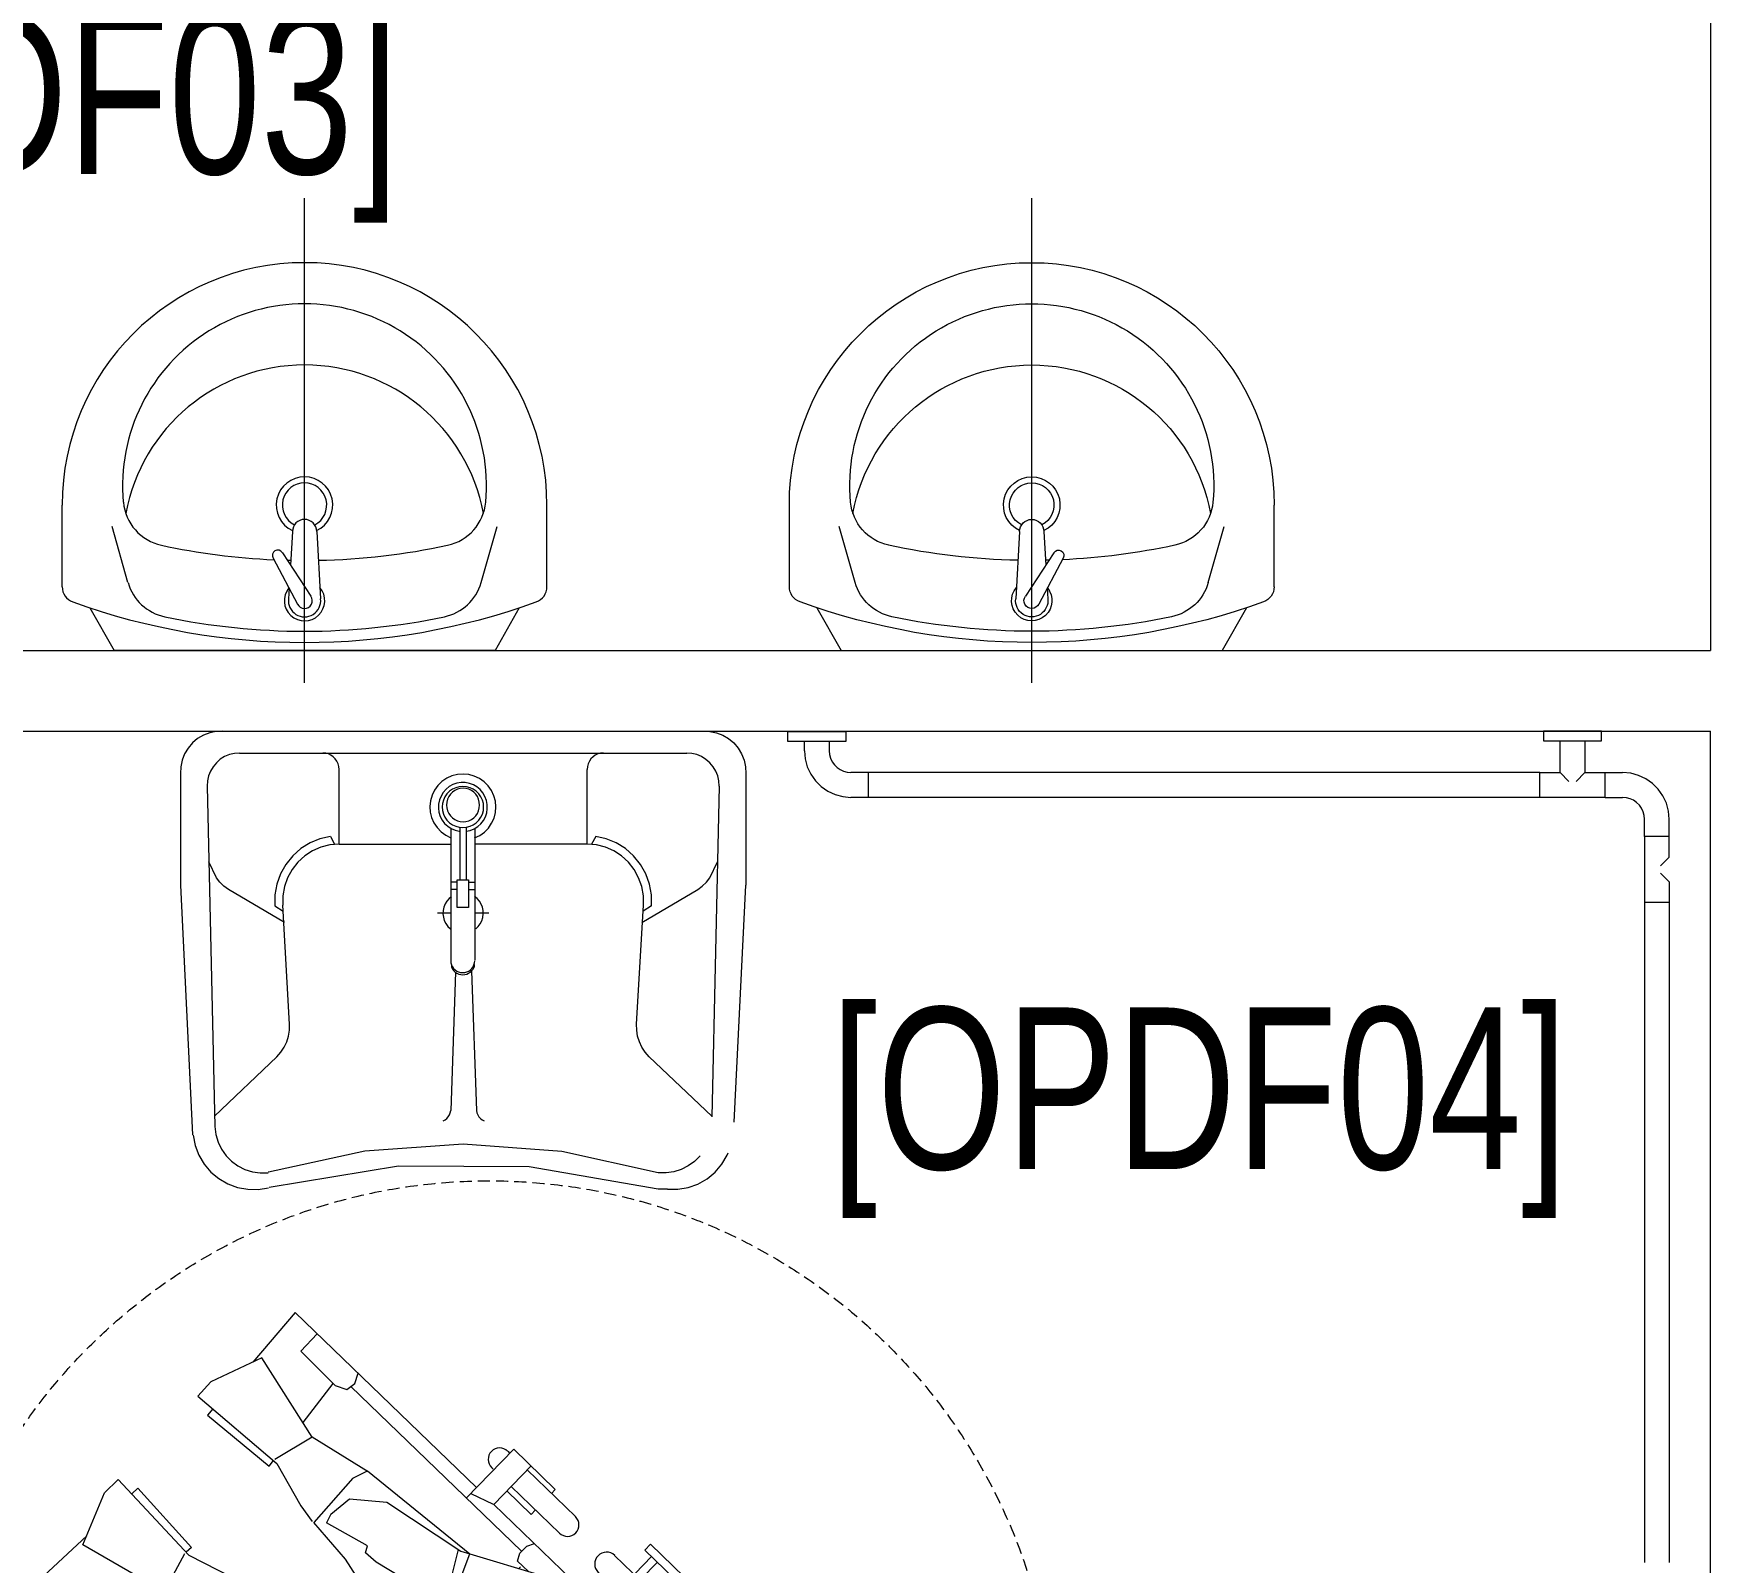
# Model space of a CAD drawing. Header units: millimetres. Extents: x -2143172 to 5255, y -610845 to 279739.
# Drawn here: x -1099232 to -1097157, y -588247 to -586355 of the extents above; entities that cross this region are included whole.
import ezdxf

# ---------------------------------------------------------------- set-up
doc = ezdxf.new("R2010")
doc.units = ezdxf.units.MM
doc.header["$LTSCALE"] = 30
doc.linetypes.add('TRATTEGGIATA', pattern=[0.75, 0.5, -0.25])
doc.layers.get('0').update_dxf_attribs({"lineweight": 5})
for name, color, linetype, lineweight in [('72_EGR_BASE_TEXT', 7, 'Continuous', 5), ('LOADING', 163, 'Continuous', 5), ('SANIT', 250, 'Continuous', 5), ('Walls', 32, 'Continuous', 5)]:
    doc.layers.add(name, color=color, linetype=linetype, lineweight=lineweight)
doc.styles.add('X3G_ENTITY_9F38', font='swisscl.ttf', dxfattribs={"height": 0.2})

# ---------------------------------------------------------------- blocks, each defined once
blk = doc.blocks.new('lav-manta 60')
at = {"layer": 'SANIT'}
for p, q in [((0, 0.04), (0, -0.56)), ((-0.2658, -0.0529), (-0.2358, 0)), ((-0.2358, 0), (0.2358, 0)), ((0.2658, -0.0529), (0.2358, 0)), ((0.0389, -0.1142), (0.0087, -0.0575)), ((-0.3, -0.0789), (-0.3, -0.18)), ((-0.015, -0.1473), (-0.0199, -0.064)), ((0.0274, -0.121), (-0.0078, -0.0673)), ((0.0191, -0.077), (0.0199, -0.064)), ((0.3, -0.0789), (0.3, -0.18)), ((-0.2185, -0.0841), (-0.2383, -0.1537)), ((0.2185, -0.0841), (0.2383, -0.1537)), ((0.015, -0.1473), (0.0174, -0.1057))]:
    blk.add_line(p, q, dxfattribs=at)
for centre, radius, start, end in [((0, -0.8557), 0.8457, 70.1771, 109.8229), ((0, -0.8696), 0.8457, 78.1914, 101.8086), ((0, -0.0617), 0.025, 320.7474, 220.368), ((-0.28, -0.0789), 0.02, 109.8229, 180), ((-0.1608, -0.1006), 0.06, 101.8086, 164.0794), ((0, -0.0617), 0.02, 353.2671, 186.682), ((0, -0.0617), 0.00966, 25.4127, 215.9577), ((0.1608, -0.1006), 0.06, 15.9206, 78.1914), ((0.28, -0.0789), 0.02, 0, 70.1771), ((0, -0.9572), 0.8457, 91.1572, 102.0883), ((0, -0.9572), 0.8457, 88.5486, 88.844), ((0.0332, -0.1176), 0.00666, 210.6852, 30.6852), ((0, -0.9572), 0.8457, 77.9117, 87.4274), ((-0.1645, -0.189), 0.06, 102.0883, 174.8142), ((0.1645, -0.189), 0.06, 5.1858, 77.9117), ((0, -0.18), 0.035, 115.3106, 64.6894), ((0, -0.18), 0.0275, 117.1496, 62.8504), ((0, -0.1473), 0.015, 180, 0), ((0, -0.18), 0.3, 180, 0), ((0, -0.2039), 0.2252, 174.8142, 5.1858), ((0, -0.1282), 0.2252, 190.6097, 349.3903)]:
    blk.add_arc(centre, radius, start, end, dxfattribs=at)
blk = doc.blocks.new('Wheelchair')
for p, q in [((9688.8, 4580.4), (9636.3, 4519)), ((9688.8, 4580.4), (9913.2, 4363.8)), ((9695.9, 4532.4), (9716, 4554.1)), ((9695.9, 4532.4), (9738.4, 4489.9)), ((9647.3, 4524.1), (9584.2, 4494.7)), ((9709.9, 4426.2), (9647.3, 4524.1)), ((9762.6, 4492.4), (9766.7, 4505.2)), ((9584.2, 4494.7), (9568.2, 4476.7)), ((9698.4, 4444.2), (9735.9, 4492.5)), ((9738.4, 4489.9), (9752.5, 4485)), ((9752.5, 4485), (9762.6, 4492.4)), ((9968.8, 4285), (9757.7, 4488.8)), ((9568.2, 4476.7), (9665.9, 4393.6)), ((9586.8, 4461), (9580.1, 4453.2)), ((9580.1, 4453.2), (9656.4, 4390)), ((9709.9, 4426.2), (9663.7, 4398.5)), ((9779.1, 4383.2), (9709.9, 4426.2)), ((9900.5, 4350.6), (9959.2, 4411.4)), ((9951.7, 4408.7), (9954.5, 4406)), ((9959.2, 4411.4), (10010.4, 4361.2)), ((9656.4, 4390), (9661.8, 4397.1)), ((9665.9, 4393.6), (9695.8, 4341.1)), ((9759.9, 4375.2), (9778.4, 4384.2)), ((9778.4, 4384.2), (9904.8, 4281.6)), ((9933.8, 4386.5), (9932, 4388.3)), ((9934.6, 4342.8), (9980.6, 4390.4)), ((9975.8, 4385.5), (10035.6, 4327.8)), ((9452.6, 4357.1), (9469.8, 4373.8)), ((9469.8, 4373.8), (9557.2, 4280)), ((9486.4, 4356), (9493.9, 4363)), ((9493.9, 4363), (9560.4, 4289.7)), ((9759.9, 4375.2), (9711.9, 4320.3)), ((9950.7, 4359.5), (9980.6, 4330.3)), ((10015.9, 4307.3), (9956.1, 4365)), ((10010.4, 4361.2), (10005.8, 4356.5)), ((9426, 4292.7), (9452.6, 4357.1)), ((9695.8, 4341.1), (9709.9, 4321.7)), ((9732.8, 4330.6), (9756, 4349.7)), ((9756, 4349.7), (9802, 4345.5)), ((9802, 4345.5), (9893.6, 4285.1)), ((9934.3, 4342.8), (9906.5, 4356.1)), ((9934.7, 4342.9), (10054.3, 4227.4)), ((9751.1, 4275.1), (9711.9, 4320.3)), ((9732.8, 4330.6), (9727.3, 4319.9)), ((9778.1, 4291.7), (9727.3, 4319.9)), ((9980.6, 4330.3), (9986.1, 4336)), ((9371.6, 4248.8), (9430.7, 4303.9)), ((9526.6, 4234.6), (9426, 4292.7)), ((9526.6, 4234.6), (9552.2, 4282)), ((9560.4, 4289.7), (9553.6, 4283.9)), ((9557.2, 4280), (9611, 4252.4)), ((9775.8, 4283), (9778.1, 4291.7)), ((9789, 4271.5), (9775.8, 4283)), ((9890.5, 4287.2), (9880.7, 4247.5)), ((9891.8, 4246.6), (9904.8, 4281.6)), ((9893.6, 4285.1), (9904.8, 4281.6)), ((9904.8, 4281.6), (9992.8, 4255.2)), ((9964, 4272.7), (9966.8, 4282.3)), ((9966.8, 4282.3), (9975.4, 4291.3)), ((9975.4, 4291.3), (9984.9, 4294.4)), ((10489.5, 3888.5), (10084.1, 4279.7)), ((10129.9, 4278.3), (10109.5, 4257.2)), ((10121.6, 4286.3), (10128.5, 4293.5)), ((10121.6, 4286.3), (10499.3, 3921.8)), ((10128.5, 4293.5), (10506.2, 3929)), ((9770.8, 4244.3), (9751.1, 4275.1)), ((9836.1, 4243.1), (9789, 4271.5)), ((9977.3, 4259.9), (9964, 4272.7)), ((9967.7, 4265.7), (9965.5, 4263.4)), ((9992.8, 4255.2), (10043.4, 4233.2)), ((10183.1, 4143.7), (10063.9, 4258.7)), ((10137.1, 4271.4), (10116.7, 4250.3)), ((9371.6, 4248.8), (9598.1, 4034.2)), ((9419.9, 4243.9), (9399.1, 4222.7)), ((9419.9, 4243.9), (9464.3, 4203.2)), ((9508.1, 4245.3), (9461.6, 4205.7)), ((9572.7, 4167.4), (9526.6, 4234.6)), ((9579.9, 4186.9), (9632.5, 4237.3)), ((9611, 4252.4), (9631.1, 4239.2)), ((9679.4, 4200.1), (9632.5, 4237.3)), ((9989.6, 3975.8), (9770.8, 4244.3)), ((9879.4, 4247.6), (9836.1, 4243.1)), ((9891.8, 4246.6), (9879.4, 4247.6)), ((9966.5, 4198.9), (9891.8, 4246.6)), ((9623.1, 4216), (9605.2, 4191.9)), ((9623.1, 4216), (9633.6, 4221.9)), ((9664, 4172.4), (9633.6, 4221.9)), ((10043.4, 4233.2), (10099.8, 4203.2)), ((9464.3, 4203.2), (9469.8, 4189.4)), ((9711.1, 4181.9), (9679.4, 4200.1)), ((10005.5, 4168.6), (9966.5, 4198.9)), ((10099.8, 4203.2), (10116.9, 4183)), ((9462.9, 4179), (9450.3, 4174.3)), ((9469.8, 4189.4), (9462.9, 4179)), ((9679.2, 3982.3), (9466.2, 4184.1)), ((9579.9, 4186.9), (9571.7, 4168)), ((9605.2, 4191.9), (9611.4, 4146.2)), ((9672.6, 4175.1), (9664, 4172.4)), ((9684.7, 4162.4), (9672.6, 4175.1)), ((9989.1, 3975.3), (9711.1, 4181.9)), ((10116.9, 4183), (10155.6, 4163.8)), ((10130.2, 4164), (10120, 4181.2)), ((9571.7, 4168), (9679.8, 4046.3)), ((9715.1, 4116.7), (9684.7, 4162.4)), ((10047.5, 4143.9), (10005.5, 4168.6)), ((10087.4, 4131), (10130.2, 4164)), ((10155.6, 4163.8), (10251.2, 4093.6)), ((9611.4, 4146.2), (9675.8, 4057.3)), ((9851.9, 4142.1), (9833.2, 4122.2)), ((9849, 4139.2), (9835.9, 4124.9)), ((10087.4, 4131), (10047.5, 4143.9)), ((10135, 4071.7), (10087.4, 4131)), ((9712.6, 4073.2), (9715.1, 4116.7)), ((9816.8, 4105.4), (9835.9, 4124.9)), ((10251.2, 4093.6), (10204.7, 4088.4)), ((10251.2, 4093.6), (10275.8, 4069.8)), ((9673.6, 4060.4), (9712.8, 4071.9)), ((9714.2, 4060.8), (9712.6, 4073.2)), ((10097.7, 4073.5), (9997.2, 3968.1)), ((10187.6, 4070.2), (10097.7, 4073.5)), ((10204.7, 4088.4), (10101.2, 3978.7)), ((10275.8, 4069.8), (10283, 4047)), ((9610.7, 4047.5), (9552.6, 3986.2)), ((9675.8, 4057.3), (9679.8, 4046.3)), ((9714.2, 4060.8), (9679.8, 4046.3)), ((9765.1, 3988.4), (9714.2, 4060.8)), ((10469.2, 3867.5), (10283.1, 4047.1)), ((9619.9, 4014.1), (9605.4, 4041.3)), ((9679.8, 4046.3), (9710.1, 3959.6)), ((10281.4, 4032.7), (10176, 3886.7)), ((10283, 4047), (10281.4, 4032.7)), ((9576.3, 4012.7), (9574.4, 4014.4)), ((9619.9, 4013.8), (9574.4, 3965.8)), ((9619.9, 4013.8), (9740.6, 3899.4)), ((10271, 4018.3), (10309.2, 3981.4)), ((9552.6, 3986.2), (9605, 3937.3)), ((9554.9, 3993.8), (9557.7, 3991.1)), ((9659, 3934.2), (9598.7, 3991.4)), ((9604, 3997), (9634.5, 3968.4)), ((9691.3, 3987.6), (9681.9, 3984.4)), ((9704.7, 3974.8), (9691.3, 3987.6)), ((9698.5, 3984.2), (9700.7, 3986.4)), ((9797.1, 3950.8), (9765.1, 3988.4)), ((10294.8, 3967.5), (10259.1, 4001.9)), ((9579.2, 3970.8), (9639.5, 3913.6)), ((9634.5, 3968.4), (9629, 3962.7)), ((9673.3, 3975.3), (9670.6, 3965.7)), ((9681.9, 3984.4), (9673.3, 3975.3)), ((9896.3, 3862.9), (9997.1, 3968)), ((9989.1, 3975.3), (9986.9, 3977.9)), ((10002.4, 3961.7), (9989.1, 3975.3)), ((9997.1, 3968.1), (9995.9, 3966.7)), ((10003.8, 3963), (10017, 3972.2)), ((10017, 3972.2), (10055.4, 3976.6)), ((10055.4, 3976.6), (10092.1, 3970.4)), ((10101.2, 3978.7), (10059.8, 3939.5)), ((10101.2, 3978.7), (10167.6, 3911)), ((10310.6, 3982.9), (10291.2, 3962.7)), ((10389.2, 3907.1), (10310.6, 3982.9)), ((9710.1, 3959.6), (9734.3, 3910)), ((9823.7, 3909.9), (9797.1, 3950.8)), ((9993.9, 3948), (9991.2, 3909.5)), ((10002.4, 3961.7), (9993.9, 3948)), ((10002.4, 3961.7), (10003.2, 3962.2)), ((10291.2, 3962.7), (10369.7, 3886.9)), ((9605, 3937.3), (9609.5, 3942)), ((10491.3, 3929.5), (10470.9, 3908.4)), ((10499.3, 3921.8), (10506.2, 3929)), ((9734.3, 3910), (9766.8, 3855.1)), ((9838.4, 3870.6), (9823.7, 3909.9)), ((9991.2, 3909.5), (9999, 3873.1)), ((9991.2, 3863.6), (10028.5, 3906.8)), ((10369.7, 3886.9), (10389.2, 3907.1)), ((9830, 3774.5), (9709.7, 3888.4)), ((9689.7, 3867.2), (10098.6, 3479.7)), ((9838.4, 3870.6), (9807.3, 3826.4)), ((9899.8, 3825.8), (9838.4, 3870.6)), ((9886.2, 3755.3), (9991.2, 3863.6)), ((9903.6, 3773.2), (9896.3, 3862.9)), ((9991.2, 3863.6), (10061.7, 3800.3)), ((9693.1, 3821.6), (9713.3, 3842.9)), ((9766.8, 3855.1), (9787.8, 3838.9)), ((9684.7, 3829.6), (9677.9, 3822.3)), ((9677.9, 3822.3), (10058.9, 3461.2)), ((9684.7, 3829.6), (10065.8, 3468.5)), ((9700.4, 3814.7), (9720.5, 3836)), ((9787.8, 3838.9), (9808.6, 3801)), ((9807.3, 3826.4), (9789.7, 3835.8)), ((9808.6, 3801), (9883.1, 3708.7)), ((9945.2, 3681.2), (10086.4, 3793)), ((9883.1, 3708.7), (9886.2, 3755.3)), ((9883.1, 3708.7), (9907.9, 3685.2)), ((10011, 3670.7), (9975, 3704.8)), ((9907.9, 3685.2), (9931, 3679)), ((10118.7, 3500.9), (9930.9, 3678.8)), ((9931, 3679), (9945.2, 3681.2)), ((9959.2, 3692.3), (9997.7, 3655.7)), ((9996.3, 3654.2), (10015.6, 3674.6)), ((10015.6, 3674.6), (10094.8, 3599.5)), ((10075.5, 3579.1), (9996.3, 3654.2)), ((10094.8, 3599.5), (10075.5, 3579.1)), ((10057.7, 3476.1), (10077.9, 3497.4)), ((10065.8, 3468.5), (10058.9, 3461.2))]:
    blk.add_line(p, q)
at = {"color": 30, "linetype": 'TRATTEGGIATA'}
blk.add_circle((9928.9, 4043.3), 700, dxfattribs=at)
for centre, radius, start, end in [((9941.8, 4398.5), 14.2, 46.0147, 226.0147), ((10025.7, 4317.5), 14.2, 226.0147, 46.0147), ((10074, 4269.2), 14.6, 46.0147, 226.0147), ((9564.6, 4004.1), 14.2, 46.5424, 226.5424), ((9694.4, 4260), 626.4, 320.2511, 335.2615), ((9694.4, 4260), 616.4, 321.5411, 333.0972), ((9649.3, 3923.9), 14.2, 226.5424, 46.5424), ((10097.1, 3872.9), 80.1, 316.0147, 28.3763), ((9699.7, 3877.8), 14.6, 46.5424, 226.5424), ((10479.4, 3878), 14.6, 226.0147, 46.0147), ((10096.6, 3872.4), 80.1, 244.1807, 316.5424), ((9692, 4257.4), 626.4, 297.2956, 312.306), ((9692, 4257.4), 616.4, 299.4599, 311.0159), ((10108.7, 3490.3), 14.6, 226.5424, 46.5424)]:
    blk.add_arc(centre, radius, start, end)

msp = doc.modelspace()

# ---------------------------------------------------------------- linework, layer by layer
at = {"layer": 'SANIT'}
for p, q in [((-1099035.7, -587232.4, 0.2), (-1099041.1, -587238.8, 0.2)), ((-1099029.3, -587227.1, 0.2), (-1099035.7, -587232.4, 0.2)), ((-1099022.1, -587222.9, 0.2), (-1099029.3, -587227.1, 0.2)), ((-1099014.4, -587219.9, 0.2), (-1099022.1, -587222.9, 0.2)), ((-1099006.2, -587218.3, 0.2), (-1099014.4, -587219.9, 0.2)), ((-1098998, -587218.1, 0.2), (-1099006.2, -587218.3, 0.2)), ((-1098403.5, -587218.1, 0.2), (-1098395.3, -587218.3, 0.2)), ((-1098395.3, -587218.3, 0.2), (-1098387.1, -587219.9, 0.2)), ((-1098387.1, -587219.9, 0.2), (-1098379.4, -587222.9, 0.2)), ((-1098379.4, -587222.9, 0.2), (-1098372.2, -587227.1, 0.2)), ((-1098372.2, -587227.1, 0.2), (-1098365.8, -587232.5, 0.2)), ((-1098365.8, -587232.5, 0.2), (-1098360.4, -587238.8, 0.2)), ((-1098227, -587218.9, 0.2), (-1098299, -587218.9, 0.2)), ((-1098299, -587230.6, 0.2), (-1098299, -587218.9, 0.2)), ((-1098227, -587230.6, 0.2), (-1098299, -587230.6, 0.2)), ((-1098278.3, -587242.3, 0.2), (-1098278.3, -587230.6, 0.2)), ((-1098247.7, -587230.6, 0.2), (-1098247.7, -587242.3, 0.2)), ((-1098227, -587218.9, 0.2), (-1098227, -587230.6, 0.2)), ((-1097363.8, -587218.1, 0.2), (-1097363.8, -587229.8, 0.2)), ((-1097291.8, -587218.1, 0.2), (-1097363.8, -587218.1, 0.2)), ((-1097363.8, -587229.8, 0.2), (-1097291.8, -587229.8, 0.2)), ((-1097343.1, -587269.3, 0.2), (-1097343.1, -587229.8, 0.2)), ((-1097312.5, -587229.8, 0.2), (-1097312.5, -587269.3, 0.2)), ((-1097291.8, -587229.8, 0.2), (-1097291.8, -587218.1, 0.2)), ((-1099048.5, -587253.8, 0.2), (-1099050.2, -587262, 0.2)), ((-1099045.4, -587246, 0.2), (-1099048.5, -587253.8, 0.2)), ((-1099041.1, -587238.8, 0.2), (-1099045.4, -587246, 0.2)), ((-1099001.3, -587252.8, 0.2), (-1099006.1, -587257, 0.2)), ((-1098995.9, -587249.5, 0.2), (-1099001.3, -587252.8, 0.2)), ((-1098990, -587247, 0.2), (-1098995.9, -587249.5, 0.2)), ((-1098983.8, -587245.5, 0.2), (-1098990, -587247, 0.2)), ((-1098977.5, -587245, 0.2), (-1098983.8, -587245.5, 0.2)), ((-1098977.5, -587245, 0.2), (-1098424, -587245, 0.2)), ((-1098870.8, -587245.3, 0.2), (-1098874.3, -587245, 0.2)), ((-1098867.5, -587246.2, 0.2), (-1098870.8, -587245.3, 0.2)), ((-1098864.3, -587247.7, 0.2), (-1098867.5, -587246.2, 0.2)), ((-1098861.5, -587249.7, 0.2), (-1098864.3, -587247.7, 0.2)), ((-1098859, -587252.2, 0.2), (-1098861.5, -587249.7, 0.2)), ((-1098857, -587255.1, 0.2), (-1098859, -587252.2, 0.2)), ((-1098855.5, -587258.3, 0.2), (-1098857, -587255.1, 0.2)), ((-1098544.5, -587255.1, 0.2), (-1098545.9, -587258.3, 0.2)), ((-1098542.5, -587252.2, 0.2), (-1098544.5, -587255.1, 0.2)), ((-1098540, -587249.7, 0.2), (-1098542.5, -587252.2, 0.2)), ((-1098537.2, -587247.7, 0.2), (-1098540, -587249.7, 0.2)), ((-1098534, -587246.2, 0.2), (-1098537.2, -587247.7, 0.2)), ((-1098530.7, -587245.3, 0.2), (-1098534, -587246.2, 0.2)), ((-1098527.2, -587245, 0.2), (-1098530.7, -587245.3, 0.2)), ((-1098417.7, -587245.5, 0.2), (-1098424, -587245, 0.2)), ((-1098411.5, -587247, 0.2), (-1098417.7, -587245.5, 0.2)), ((-1098405.6, -587249.5, 0.2), (-1098411.5, -587247, 0.2)), ((-1098400.2, -587252.9, 0.2), (-1098405.6, -587249.5, 0.2)), ((-1098395.4, -587257, 0.2), (-1098400.2, -587252.9, 0.2)), ((-1098360.4, -587238.8, 0.2), (-1098356.1, -587246, 0.2)), ((-1098356.1, -587246, 0.2), (-1098353, -587253.8, 0.2)), ((-1098353, -587253.8, 0.2), (-1098351.3, -587262, 0.2)), ((-1098278.3, -587242.3, 0.2), (-1098277.4, -587252.3, 0.2)), ((-1098277.4, -587252.3, 0.2), (-1098274.8, -587262, 0.2)), ((-1098247.7, -587242.3, 0.2), (-1098247.3, -587246.9, 0.2)), ((-1098247.3, -587246.9, 0.2), (-1098246, -587251.5, 0.2)), ((-1098246, -587251.5, 0.2), (-1098244, -587255.8, 0.2)), ((-1099050.2, -587262, 0.2), (-1099050.6, -587270.4, 0.2)), ((-1099050.6, -587270.4, 0.2), (-1099050.6, -587408.4, 0.2)), ((-1099015.7, -587273.3, 0.2), (-1099017.1, -587279.5, 0.2)), ((-1099013.4, -587267.4, 0.2), (-1099015.7, -587273.3, 0.2)), ((-1099010.2, -587261.9, 0.2), (-1099013.4, -587267.4, 0.2)), ((-1099006.1, -587257, 0.2), (-1099010.2, -587261.9, 0.2)), ((-1098854.6, -587261.7, 0.2), (-1098855.5, -587258.3, 0.2)), ((-1098854.3, -587265.2, 0.2), (-1098854.6, -587261.7, 0.2)), ((-1098854.3, -587357.7, 0.2), (-1098854.3, -587265.3, 0.2)), ((-1098714.6, -587273.3, 0.2), (-1098721.1, -587276.3, 0.2)), ((-1098707.8, -587271.6, 0.2), (-1098714.6, -587273.3, 0.2)), ((-1098700.7, -587271, 0.2), (-1098707.8, -587271.6, 0.2)), ((-1098693.7, -587271.7, 0.2), (-1098700.7, -587271, 0.2)), ((-1098686.9, -587273.5, 0.2), (-1098693.7, -587271.7, 0.2)), ((-1098680.5, -587276.5, 0.2), (-1098686.9, -587273.5, 0.2)), ((-1098546.8, -587261.7, 0.2), (-1098547.1, -587265.2, 0.2)), ((-1098547.1, -587357.7, 0.2), (-1098547.1, -587265.3, 0.2)), ((-1098545.9, -587258.3, 0.2), (-1098546.8, -587261.7, 0.2)), ((-1098391.3, -587261.9, 0.2), (-1098395.4, -587257, 0.2)), ((-1098388.1, -587267.4, 0.2), (-1098391.3, -587261.9, 0.2)), ((-1098385.7, -587273.3, 0.2), (-1098388.1, -587267.4, 0.2)), ((-1098384.4, -587279.5, 0.2), (-1098385.7, -587273.3, 0.2)), ((-1098351.3, -587262, 0.2), (-1098350.9, -587270.4, 0.2)), ((-1098350.9, -587270.4, 0.2), (-1098350.9, -587408.4, 0.2)), ((-1098274.8, -587262, 0.2), (-1098270.5, -587271.1, 0.2)), ((-1098270.5, -587271.1, 0.2), (-1098264.8, -587279.3, 0.2)), ((-1098244, -587255.8, 0.2), (-1098241.3, -587259.6, 0.2)), ((-1098241.3, -587259.6, 0.2), (-1098238, -587262.9, 0.2)), ((-1098238, -587262.9, 0.2), (-1098234.2, -587265.6, 0.2)), ((-1098234.2, -587265.6, 0.2), (-1098229.9, -587267.6, 0.2)), ((-1098229.9, -587267.6, 0.2), (-1098225.4, -587268.8, 0.2)), ((-1098225.4, -587268.8, 0.2), (-1098220.7, -587269.3, 0.2)), ((-1098199.1, -587269.3, 0.2), (-1098220.7, -587269.3, 0.2)), ((-1097368.3, -587269.3, 0.2), (-1098199.1, -587269.3, 0.2)), ((-1098199.1, -587299.9, 0.2), (-1098199.1, -587269.4, 0.2)), ((-1097368.3, -587269.3, 0.2), (-1097343.1, -587269.3, 0.2)), ((-1097368.3, -587299.9, 0.2), (-1097368.3, -587269.3, 0.2)), ((-1097343.1, -587269.3, 0.2), (-1097332.3, -587280.1, 0.2)), ((-1097312.5, -587269.3, 0.2), (-1097323.3, -587280.1, 0.2)), ((-1097312.5, -587269.3, 0.2), (-1097287.3, -587269.3, 0.2)), ((-1097287.3, -587299.9, 0.2), (-1097287.3, -587269.3, 0.2)), ((-1097287.3, -587269.3, 0.2), (-1097265.7, -587269.3, 0.2)), ((-1097255.7, -587270.1, 0.2), (-1097265.7, -587269.3, 0.2)), ((-1097246, -587272.7, 0.2), (-1097255.7, -587270.1, 0.2)), ((-1097236.9, -587277, 0.2), (-1097246, -587272.7, 0.2)), ((-1099017.1, -587279.5, 0.2), (-1099017.5, -587285.9, 0.2)), ((-1099017.5, -587285.9, 0.2), (-1099008.1, -587707.2, 0.2)), ((-1098736.1, -587290.9, 0.2), (-1098739.2, -587297.3, 0.2)), ((-1098731.9, -587285.2, 0.2), (-1098736.1, -587290.9, 0.2)), ((-1098726.9, -587280.2, 0.2), (-1098731.9, -587285.2, 0.2)), ((-1098725.4, -587293.8, 0.2), (-1098728.1, -587298.2, 0.2)), ((-1098721.1, -587276.3, 0.2), (-1098726.9, -587280.2, 0.2)), ((-1098721.9, -587289.9, 0.2), (-1098725.4, -587293.8, 0.2)), ((-1098720.7, -587295.6, 0.2), (-1098723.2, -587299.2, 0.2)), ((-1098717.9, -587286.6, 0.2), (-1098721.9, -587289.9, 0.2)), ((-1098717.5, -587292.4, 0.2), (-1098720.7, -587295.6, 0.2)), ((-1098716.4, -587296.1, 0.2), (-1098718.4, -587299, 0.2)), ((-1098713.3, -587284.1, 0.2), (-1098717.9, -587286.6, 0.2)), ((-1098713.8, -587289.9, 0.2), (-1098717.5, -587292.4, 0.2)), ((-1098713.9, -587293.5, 0.2), (-1098716.4, -587296.1, 0.2)), ((-1098711, -587291.5, 0.2), (-1098713.9, -587293.5, 0.2)), ((-1098709.8, -587288, 0.2), (-1098713.8, -587289.9, 0.2)), ((-1098708.4, -587282.4, 0.2), (-1098713.3, -587284.1, 0.2)), ((-1098707.7, -587289.9, 0.2), (-1098711, -587291.5, 0.2)), ((-1098705.5, -587286.9, 0.2), (-1098709.8, -587288, 0.2)), ((-1098703.3, -587281.6, 0.2), (-1098708.4, -587282.4, 0.2)), ((-1098704.3, -587289, 0.2), (-1098707.7, -587289.9, 0.2)), ((-1098701, -587286.5, 0.2), (-1098705.5, -587286.9, 0.2)), ((-1098700.8, -587288.7, 0.2), (-1098704.3, -587289, 0.2)), ((-1098698.1, -587281.6, 0.2), (-1098703.3, -587281.6, 0.2)), ((-1098696.6, -587286.9, 0.2), (-1098701, -587286.5, 0.2)), ((-1098697.2, -587289, 0.2), (-1098700.8, -587288.7, 0.2)), ((-1098693, -587282.6, 0.2), (-1098698.1, -587281.6, 0.2)), ((-1098693.8, -587289.9, 0.2), (-1098697.2, -587289, 0.2)), ((-1098692.2, -587288, 0.2), (-1098696.6, -587286.9, 0.2)), ((-1098690.5, -587291.5, 0.2), (-1098693.8, -587289.9, 0.2)), ((-1098688.1, -587284.4, 0.2), (-1098693, -587282.6, 0.2)), ((-1098688.2, -587289.9, 0.2), (-1098692.2, -587288, 0.2)), ((-1098687.6, -587293.5, 0.2), (-1098690.5, -587291.5, 0.2)), ((-1098684.5, -587292.4, 0.2), (-1098688.2, -587289.9, 0.2)), ((-1098683.6, -587287, 0.2), (-1098688.1, -587284.4, 0.2)), ((-1098685.1, -587296.1, 0.2), (-1098687.6, -587293.5, 0.2)), ((-1098683.1, -587299, 0.2), (-1098685.1, -587296.1, 0.2)), ((-1098681.4, -587295.6, 0.2), (-1098684.5, -587292.4, 0.2)), ((-1098679.7, -587290.3, 0.2), (-1098683.6, -587287, 0.2)), ((-1098678.8, -587299.2, 0.2), (-1098681.4, -587295.6, 0.2)), ((-1098674.7, -587280.6, 0.2), (-1098680.5, -587276.5, 0.2)), ((-1098676.3, -587294.3, 0.2), (-1098679.7, -587290.3, 0.2)), ((-1098673.7, -587298.7, 0.2), (-1098676.3, -587294.3, 0.2)), ((-1098669.7, -587285.6, 0.2), (-1098674.7, -587280.6, 0.2)), ((-1098665.7, -587291.4, 0.2), (-1098669.7, -587285.6, 0.2)), ((-1098662.7, -587297.8, 0.2), (-1098665.7, -587291.4, 0.2)), ((-1098384, -587285.9, 0.2), (-1098393.1, -587695.1, 0.2)), ((-1098384, -587285.9, 0.2), (-1098384.4, -587279.5, 0.2)), ((-1098264.8, -587279.3, 0.2), (-1098257.7, -587286.4, 0.2)), ((-1098257.7, -587286.4, 0.2), (-1098249.5, -587292.1, 0.2)), ((-1098249.5, -587292.1, 0.2), (-1098240.4, -587296.4, 0.2)), ((-1098240.4, -587296.4, 0.2), (-1098230.7, -587299, 0.2)), ((-1097228.7, -587282.7, 0.2), (-1097236.9, -587277, 0.2)), ((-1097221.6, -587289.8, 0.2), (-1097228.7, -587282.7, 0.2)), ((-1097215.8, -587298.1, 0.2), (-1097221.6, -587289.8, 0.2)), ((-1098741.1, -587304.1, 0.2), (-1098741.8, -587311.1, 0.2)), ((-1098741.8, -587311.1, 0.2), (-1098741.4, -587318.1, 0.2)), ((-1098739.2, -587297.3, 0.2), (-1098741.1, -587304.1, 0.2)), ((-1098731.1, -587308.1, 0.2), (-1098731.3, -587313.3, 0.2)), ((-1098731.3, -587313.3, 0.2), (-1098730.6, -587318.4, 0.2)), ((-1098730, -587303, 0.2), (-1098731.1, -587308.1, 0.2)), ((-1098728.1, -587298.2, 0.2), (-1098730, -587303, 0.2)), ((-1098726.3, -587307.4, 0.2), (-1098726.7, -587311.8, 0.2)), ((-1098726.7, -587311.8, 0.2), (-1098726.3, -587316.2, 0.2)), ((-1098725.1, -587303.2, 0.2), (-1098726.3, -587307.4, 0.2)), ((-1098726.3, -587316.2, 0.2), (-1098725.1, -587320.5, 0.2)), ((-1098723.2, -587299.2, 0.2), (-1098725.1, -587303.2, 0.2)), ((-1098720.8, -587305.8, 0.2), (-1098721.2, -587309.4, 0.2)), ((-1098721.2, -587309.4, 0.2), (-1098720.8, -587313, 0.2)), ((-1098719.9, -587302.3, 0.2), (-1098720.8, -587305.8, 0.2)), ((-1098720.8, -587313, 0.2), (-1098719.9, -587316.5, 0.2)), ((-1098718.4, -587299, 0.2), (-1098719.9, -587302.3, 0.2)), ((-1098719.9, -587316.5, 0.2), (-1098718.4, -587319.8, 0.2)), ((-1098681.6, -587302.3, 0.2), (-1098683.1, -587299, 0.2)), ((-1098683.1, -587319.8, 0.2), (-1098681.6, -587316.5, 0.2)), ((-1098680.7, -587305.8, 0.2), (-1098681.6, -587302.3, 0.2)), ((-1098681.6, -587316.5, 0.2), (-1098680.7, -587313, 0.2)), ((-1098680.3, -587309.4, 0.2), (-1098680.7, -587305.8, 0.2)), ((-1098680.7, -587313, 0.2), (-1098680.3, -587309.4, 0.2)), ((-1098676.9, -587303.2, 0.2), (-1098678.8, -587299.2, 0.2)), ((-1098675.7, -587307.4, 0.2), (-1098676.9, -587303.2, 0.2)), ((-1098676.9, -587320.5, 0.2), (-1098675.7, -587316.2, 0.2)), ((-1098675.4, -587311.8, 0.2), (-1098675.7, -587307.4, 0.2)), ((-1098675.7, -587316.2, 0.2), (-1098675.4, -587311.8, 0.2)), ((-1098671.8, -587303.6, 0.2), (-1098673.7, -587298.7, 0.2)), ((-1098670.8, -587308.7, 0.2), (-1098671.8, -587303.6, 0.2)), ((-1098671.5, -587319, 0.2), (-1098670.8, -587313.9, 0.2)), ((-1098670.8, -587313.9, 0.2), (-1098670.8, -587308.7, 0.2)), ((-1098660.8, -587304.6, 0.2), (-1098662.7, -587297.8, 0.2)), ((-1098660.2, -587311.6, 0.2), (-1098660.8, -587304.6, 0.2)), ((-1098660.8, -587318.7, 0.2), (-1098660.2, -587311.6, 0.2)), ((-1098230.7, -587299, 0.2), (-1098220.7, -587299.9, 0.2)), ((-1098199.1, -587299.9, 0.2), (-1098220.7, -587299.9, 0.2)), ((-1097368.3, -587299.9, 0.2), (-1098199.1, -587299.9, 0.2)), ((-1097287.3, -587299.9, 0.2), (-1097368.3, -587299.9, 0.2)), ((-1097287.3, -587299.9, 0.2), (-1097265.7, -587299.9, 0.2)), ((-1097261, -587300.3, 0.2), (-1097265.7, -587299.9, 0.2)), ((-1097256.5, -587301.5, 0.2), (-1097261, -587300.3, 0.2)), ((-1097252.2, -587303.5, 0.2), (-1097256.5, -587301.5, 0.2)), ((-1097248.4, -587306.2, 0.2), (-1097252.2, -587303.5, 0.2)), ((-1097245, -587309.5, 0.2), (-1097248.4, -587306.2, 0.2)), ((-1097242.3, -587313.4, 0.2), (-1097245, -587309.5, 0.2)), ((-1097240.4, -587317.6, 0.2), (-1097242.3, -587313.4, 0.2)), ((-1097211.6, -587307.2, 0.2), (-1097215.8, -587298.1, 0.2)), ((-1097209, -587316.9, 0.2), (-1097211.6, -587307.2, 0.2)), ((-1097208.1, -587326.9, 0.2), (-1097209, -587316.9, 0.2)), ((-1098741.4, -587318.1, 0.2), (-1098739.7, -587325, 0.2)), ((-1098739.7, -587325, 0.2), (-1098736.8, -587331.5, 0.2)), ((-1098736.8, -587331.5, 0.2), (-1098732.9, -587337.3, 0.2)), ((-1098732.9, -587337.3, 0.2), (-1098728, -587342.5, 0.2)), ((-1098730.6, -587318.4, 0.2), (-1098729.1, -587323.4, 0.2)), ((-1098729.1, -587323.4, 0.2), (-1098726.7, -587328, 0.2)), ((-1098726.7, -587328, 0.2), (-1098723.6, -587332.1, 0.2)), ((-1098725.1, -587320.5, 0.2), (-1098723.2, -587324.5, 0.2)), ((-1098723.6, -587332.1, 0.2), (-1098719.8, -587335.7, 0.2)), ((-1098723.2, -587324.5, 0.2), (-1098720.7, -587328.1, 0.2)), ((-1098720.7, -587328.1, 0.2), (-1098717.5, -587331.2, 0.2)), ((-1098719.8, -587335.7, 0.2), (-1098715.4, -587338.5, 0.2)), ((-1098718.4, -587319.8, 0.2), (-1098716.4, -587322.7, 0.2)), ((-1098717.5, -587331.2, 0.2), (-1098713.8, -587333.8, 0.2)), ((-1098716.4, -587322.7, 0.2), (-1098713.9, -587325.3, 0.2)), ((-1098716, -587338.2, 0.2), (-1098716, -587502, 0.2)), ((-1098713.9, -587325.3, 0.2), (-1098711, -587327.3, 0.2)), ((-1098713.8, -587333.8, 0.2), (-1098709.8, -587335.6, 0.2)), ((-1098711, -587327.3, 0.2), (-1098707.7, -587328.9, 0.2)), ((-1098709.8, -587335.6, 0.2), (-1098705.5, -587336.8, 0.2)), ((-1098707.7, -587328.9, 0.2), (-1098704.3, -587329.8, 0.2)), ((-1098705.5, -587336.8, 0.2), (-1098701, -587337.2, 0.2)), ((-1098705, -587337.2, 0.2), (-1098705, -587402.1, 0.2)), ((-1098704.3, -587329.8, 0.2), (-1098700.8, -587330.1, 0.2)), ((-1098701, -587337.2, 0.2), (-1098696.6, -587336.8, 0.2)), ((-1098700.8, -587330.1, 0.2), (-1098697.2, -587329.8, 0.2)), ((-1098697.2, -587329.8, 0.2), (-1098693.8, -587328.9, 0.2)), ((-1098697, -587337.2, 0.2), (-1098697, -587402.1, 0.2)), ((-1098696.6, -587336.8, 0.2), (-1098692.2, -587335.6, 0.2)), ((-1098693.8, -587328.9, 0.2), (-1098690.5, -587327.3, 0.2)), ((-1098692.2, -587335.6, 0.2), (-1098688.2, -587333.8, 0.2)), ((-1098690.5, -587327.3, 0.2), (-1098687.6, -587325.3, 0.2)), ((-1098688.2, -587333.8, 0.2), (-1098684.5, -587331.2, 0.2)), ((-1098687.6, -587325.3, 0.2), (-1098685.1, -587322.7, 0.2)), ((-1098687.1, -587338.8, 0.2), (-1098682.7, -587336, 0.2)), ((-1098685.1, -587322.7, 0.2), (-1098683.1, -587319.8, 0.2)), ((-1098684.5, -587331.2, 0.2), (-1098681.4, -587328.1, 0.2)), ((-1098682.7, -587336, 0.2), (-1098678.9, -587332.6, 0.2)), ((-1098681.4, -587328.1, 0.2), (-1098678.8, -587324.5, 0.2)), ((-1098678.9, -587332.6, 0.2), (-1098675.7, -587328.5, 0.2)), ((-1098678.8, -587324.5, 0.2), (-1098676.9, -587320.5, 0.2)), ((-1098675.7, -587328.5, 0.2), (-1098673.2, -587323.9, 0.2)), ((-1098674.4, -587342.8, 0.2), (-1098669.5, -587337.8, 0.2)), ((-1098673.2, -587323.9, 0.2), (-1098671.5, -587319, 0.2)), ((-1098669.5, -587337.8, 0.2), (-1098665.5, -587331.9, 0.2)), ((-1098665.5, -587331.9, 0.2), (-1098662.5, -587325.5, 0.2)), ((-1098662.5, -587325.5, 0.2), (-1098660.8, -587318.7, 0.2)), ((-1097239.1, -587322.2, 0.2), (-1097240.4, -587317.6, 0.2)), ((-1097238.7, -587326.9, 0.2), (-1097239.1, -587322.2, 0.2)), ((-1097238.7, -587348.5, 0.2), (-1097238.7, -587326.9, 0.2)), ((-1097208.1, -587373.7, 0.2), (-1097208.1, -587326.9, 0.2)), ((-1098890.2, -587356.2, 0.2), (-1098901.6, -587363.3, 0.2)), ((-1098877.9, -587351.2, 0.2), (-1098890.2, -587356.2, 0.2)), ((-1098864.8, -587348.3, 0.2), (-1098877.9, -587351.2, 0.2)), ((-1098865.7, -587358.6, 0.2), (-1098876.8, -587361.4, 0.2)), ((-1098854.3, -587357.7, 0.2), (-1098865.7, -587358.6, 0.2)), ((-1098864.8, -587348.3, 0.2), (-1098859.8, -587357.9, 0.2)), ((-1098854.3, -587357.7, 0.2), (-1098715.3, -587357.7, 0.2)), ((-1098728, -587342.5, 0.2), (-1098722.3, -587346.7, 0.2)), ((-1098722.3, -587346.7, 0.2), (-1098716, -587349.8, 0.2)), ((-1098716, -587349.8, 0.2), (-1098716, -587349.8, 0.2)), ((-1098715.4, -587338.5, 0.2), (-1098710.7, -587340.6, 0.2)), ((-1098710.7, -587340.6, 0.2), (-1098705.6, -587341.8, 0.2)), ((-1098705.6, -587341.8, 0.2), (-1098705.6, -587341.8, 0.2)), ((-1098697, -587341.9, 0.2), (-1098691.9, -587340.8, 0.2)), ((-1098691.9, -587340.8, 0.2), (-1098687.1, -587338.8, 0.2)), ((-1098686.5, -587350, 0.2), (-1098680.2, -587346.9, 0.2)), ((-1098686.4, -587338.4, 0.2), (-1098686.4, -587501.5, 0.2)), ((-1098547.2, -587357.7, 0.2), (-1098686.3, -587357.7, 0.2)), ((-1098680.2, -587346.9, 0.2), (-1098674.4, -587342.8, 0.2)), ((-1098535.8, -587358.6, 0.2), (-1098547.2, -587357.7, 0.2)), ((-1098536.7, -587348.3, 0.2), (-1098541.7, -587357.9, 0.2)), ((-1098523.6, -587351.2, 0.2), (-1098536.7, -587348.3, 0.2)), ((-1098524.7, -587361.4, 0.2), (-1098535.8, -587358.6, 0.2)), ((-1098511.3, -587356.2, 0.2), (-1098523.6, -587351.2, 0.2)), ((-1098499.9, -587363.3, 0.2), (-1098511.3, -587356.2, 0.2)), ((-1097238.7, -587348.5, 0.2), (-1097238.7, -587429.5, 0.2)), ((-1097208.1, -587348.5, 0.2), (-1097238.7, -587348.5, 0.2)), ((-1098911.7, -587372.3, 0.2), (-1098920.1, -587382.8, 0.2)), ((-1098901.6, -587363.3, 0.2), (-1098911.7, -587372.3, 0.2)), ((-1098896.8, -587372.3, 0.2), (-1098905.3, -587380.1, 0.2)), ((-1098887.3, -587366.1, 0.2), (-1098896.8, -587372.3, 0.2)), ((-1098876.8, -587361.4, 0.2), (-1098887.3, -587366.1, 0.2)), ((-1098514.2, -587366.1, 0.2), (-1098524.7, -587361.4, 0.2)), ((-1098504.7, -587372.3, 0.2), (-1098514.2, -587366.1, 0.2)), ((-1098496.2, -587380.1, 0.2), (-1098504.7, -587372.3, 0.2)), ((-1098489.8, -587372.3, 0.2), (-1098499.9, -587363.3, 0.2)), ((-1098481.4, -587382.8, 0.2), (-1098489.8, -587372.3, 0.2)), ((-1097208.1, -587373.7, 0.2), (-1097218.9, -587384.5, 0.2)), ((-1099006.1, -587399.3, 0.2), (-1099015.4, -587379.8, 0.2)), ((-1099001.9, -587404.9, 0.2), (-1099006.1, -587399.3, 0.2)), ((-1098926.7, -587394.5, 0.2), (-1098931.3, -587407.3, 0.2)), ((-1098920.1, -587382.8, 0.2), (-1098926.7, -587394.5, 0.2)), ((-1098917.9, -587399.3, 0.2), (-1098921.8, -587410.2, 0.2)), ((-1098912.4, -587389.2, 0.2), (-1098917.9, -587399.3, 0.2)), ((-1098905.3, -587380.1, 0.2), (-1098912.4, -587389.2, 0.2)), ((-1098489.1, -587389.2, 0.2), (-1098496.2, -587380.1, 0.2)), ((-1098483.6, -587399.3, 0.2), (-1098489.1, -587389.2, 0.2)), ((-1098479.7, -587410.2, 0.2), (-1098483.6, -587399.3, 0.2)), ((-1098474.8, -587394.5, 0.2), (-1098481.4, -587382.8, 0.2)), ((-1098470.2, -587407.3, 0.2), (-1098474.8, -587394.5, 0.2)), ((-1098399.6, -587404.9, 0.2), (-1098395.4, -587399.3, 0.2)), ((-1098395.4, -587399.3, 0.2), (-1098386.1, -587379.8, 0.2)), ((-1097208.1, -587404.3, 0.2), (-1097218.9, -587393.5, 0.2)), ((-1099050.6, -587408.4, 0.2), (-1099035.5, -587717.5, 0.2)), ((-1098996.8, -587409.7, 0.2), (-1099001.9, -587404.9, 0.2)), ((-1098991.1, -587413.8, 0.2), (-1098996.8, -587409.7, 0.2)), ((-1098921.9, -587454.7, 0.2), (-1098991.1, -587413.8, 0.2)), ((-1098933.7, -587420.6, 0.2), (-1098933.9, -587434.2, 0.2)), ((-1098931.3, -587407.3, 0.2), (-1098933.7, -587420.6, 0.2)), ((-1098921.8, -587410.2, 0.2), (-1098923.8, -587421.6, 0.2)), ((-1098708.3, -587404.9, 0.2), (-1098716, -587404.9, 0.2)), ((-1098708.3, -587413.7, 0.2), (-1098716, -587413.7, 0.2)), ((-1098708.3, -587402.1, 0.2), (-1098694.1, -587402.1, 0.2)), ((-1098708.3, -587436.3, 0.2), (-1098708.3, -587402.1, 0.2)), ((-1098694.1, -587402.1, 0.2), (-1098694.1, -587436.3, 0.2)), ((-1098694.1, -587404.9, 0.2), (-1098686, -587404.9, 0.2)), ((-1098694.1, -587413.7, 0.2), (-1098686, -587413.7, 0.2)), ((-1098477.7, -587421.6, 0.2), (-1098479.7, -587410.2, 0.2)), ((-1098479.6, -587454.7, 0.2), (-1098410.4, -587413.8, 0.2)), ((-1098467.8, -587420.6, 0.2), (-1098470.2, -587407.3, 0.2)), ((-1098467.6, -587434.2, 0.2), (-1098467.8, -587420.6, 0.2)), ((-1098410.4, -587413.8, 0.2), (-1098404.7, -587409.7, 0.2)), ((-1098404.7, -587409.7, 0.2), (-1098399.6, -587404.9, 0.2)), ((-1098365.2, -587701.9, 0.2), (-1098350.9, -587408.4, 0.2)), ((-1097208.1, -587404.3, 0.2), (-1097208.1, -588246.7, 0.2)), ((-1098933.9, -587434.2, 0.2), (-1098923.5, -587440.9, 0.2)), ((-1098923.8, -587421.6, 0.2), (-1098924, -587433.2, 0.2)), ((-1098915.5, -587580.5, 0.2), (-1098924, -587433.2, 0.2)), ((-1098725.5, -587439.8, 0.2), (-1098725.7, -587444.1, 0.2)), ((-1098724.6, -587435.7, 0.2), (-1098725.5, -587439.8, 0.2)), ((-1098723, -587431.8, 0.2), (-1098724.6, -587435.7, 0.2)), ((-1098720.8, -587428.2, 0.2), (-1098723, -587431.8, 0.2)), ((-1098718, -587425, 0.2), (-1098720.8, -587428.2, 0.2)), ((-1098715.3, -587423.1, 0.2), (-1098718, -587425, 0.2)), ((-1098694.1, -587436.3, 0.2), (-1098708.3, -587436.3, 0.2)), ((-1098683.4, -587425.1, 0.2), (-1098686.7, -587422.4, 0.2)), ((-1098680.6, -587428.3, 0.2), (-1098683.4, -587425.1, 0.2)), ((-1098678.4, -587431.9, 0.2), (-1098680.6, -587428.3, 0.2)), ((-1098676.8, -587435.8, 0.2), (-1098678.4, -587431.9, 0.2)), ((-1098675.9, -587440, 0.2), (-1098676.8, -587435.8, 0.2)), ((-1098675.8, -587444.2, 0.2), (-1098675.9, -587440, 0.2)), ((-1098486, -587580.5, 0.2), (-1098477.5, -587433.2, 0.2)), ((-1098467.6, -587434.2, 0.2), (-1098478, -587440.9, 0.2)), ((-1098477.5, -587433.2, 0.2), (-1098477.7, -587421.6, 0.2)), ((-1097238.7, -587429.5, 0.2), (-1097208.1, -587429.5, 0.2)), ((-1097238.7, -587429.5, 0.2), (-1097238.7, -588246.7, 0.2)), ((-1098715.3, -587443.1, 0.2), (-1098732.5, -587443.1, 0.2)), ((-1098725.7, -587444.1, 0.2), (-1098725.2, -587448.3, 0.2)), ((-1098725.2, -587448.3, 0.2), (-1098724, -587452.3, 0.2)), ((-1098724, -587452.3, 0.2), (-1098722.1, -587456.1, 0.2)), ((-1098722.1, -587456.1, 0.2), (-1098719.6, -587459.6, 0.2)), ((-1098719.6, -587459.6, 0.2), (-1098716.5, -587462.5, 0.2)), ((-1098669, -587443.1, 0.2), (-1098686.3, -587443.1, 0.2)), ((-1098685.1, -587462.6, 0.2), (-1098682, -587459.6, 0.2)), ((-1098682, -587459.6, 0.2), (-1098679.5, -587456.2, 0.2)), ((-1098679.5, -587456.2, 0.2), (-1098677.6, -587452.5, 0.2)), ((-1098677.6, -587452.5, 0.2), (-1098676.3, -587448.4, 0.2)), ((-1098676.3, -587448.4, 0.2), (-1098675.8, -587444.2, 0.2)), ((-1098716, -587502, 0.2), (-1098715.8, -587504.6, 0.2)), ((-1098686.6, -587504.6, 0.2), (-1098686.4, -587502, 0.2)), ((-1098710.3, -587516.1, 0.2), (-1098716.1, -587687.3, 0.2)), ((-1098715.8, -587504.6, 0.2), (-1098715.1, -587507.1, 0.2)), ((-1098715.2, -587506.9, 0.2), (-1098715.2, -587510, 0.2)), ((-1098715.2, -587510, 0.2), (-1098714, -587512.3, 0.2)), ((-1098715.1, -587507.1, 0.2), (-1098714, -587509.4, 0.2)), ((-1098714, -587509.4, 0.2), (-1098712.6, -587511.5, 0.2)), ((-1098714, -587512.3, 0.2), (-1098712.5, -587514.3, 0.2)), ((-1098712.6, -587511.5, 0.2), (-1098710.7, -587513.4, 0.2)), ((-1098712.5, -587514.3, 0.2), (-1098710.6, -587516, 0.2)), ((-1098710.7, -587513.4, 0.2), (-1098708.6, -587514.8, 0.2)), ((-1098710.6, -587516, 0.2), (-1098708.5, -587517.4, 0.2)), ((-1098708.6, -587514.8, 0.2), (-1098706.3, -587515.9, 0.2)), ((-1098708.5, -587517.4, 0.2), (-1098706.2, -587518.5, 0.2)), ((-1098706.3, -587515.9, 0.2), (-1098703.8, -587516.6, 0.2)), ((-1098706.2, -587518.5, 0.2), (-1098703.7, -587519.1, 0.2)), ((-1098703.8, -587516.6, 0.2), (-1098701.2, -587516.8, 0.2)), ((-1098703.7, -587519.1, 0.2), (-1098701.2, -587519.3, 0.2)), ((-1098701.2, -587516.8, 0.2), (-1098698.6, -587516.6, 0.2)), ((-1098701.2, -587519.3, 0.2), (-1098698.7, -587519.1, 0.2)), ((-1098698.7, -587519.1, 0.2), (-1098696.2, -587518.5, 0.2)), ((-1098698.6, -587516.6, 0.2), (-1098696.1, -587515.9, 0.2)), ((-1098696.2, -587518.5, 0.2), (-1098693.9, -587517.4, 0.2)), ((-1098696.1, -587515.9, 0.2), (-1098693.8, -587514.8, 0.2)), ((-1098693.9, -587517.4, 0.2), (-1098691.8, -587516, 0.2)), ((-1098693.8, -587514.8, 0.2), (-1098691.7, -587513.4, 0.2)), ((-1098691.8, -587516, 0.2), (-1098689.9, -587514.3, 0.2)), ((-1098691.7, -587513.4, 0.2), (-1098689.9, -587511.5, 0.2)), ((-1098690.3, -587515.1, 0.2), (-1098684.2, -587687.3, 0.2)), ((-1098689.9, -587511.5, 0.2), (-1098688.4, -587509.4, 0.2)), ((-1098689.9, -587514.3, 0.2), (-1098688.4, -587512.3, 0.2)), ((-1098688.4, -587509.4, 0.2), (-1098687.3, -587507.1, 0.2)), ((-1098688.4, -587512.3, 0.2), (-1098687.2, -587510, 0.2)), ((-1098687.3, -587507.1, 0.2), (-1098686.6, -587504.6, 0.2)), ((-1098687.2, -587506.9, 0.2), (-1098687.2, -587510, 0.2)), ((-1098915.6, -587588, 0.2), (-1098915.5, -587580.5, 0.2)), ((-1098485.9, -587588, 0.2), (-1098486, -587580.5, 0.2)), ((-1098922.1, -587609.1, 0.2), (-1098918.9, -587602.4, 0.2)), ((-1098918.9, -587602.4, 0.2), (-1098916.7, -587595.3, 0.2)), ((-1098916.7, -587595.3, 0.2), (-1098915.6, -587588, 0.2)), ((-1098484.8, -587595.3, 0.2), (-1098485.9, -587588, 0.2)), ((-1098482.6, -587602.4, 0.2), (-1098484.8, -587595.3, 0.2)), ((-1098479.4, -587609.1, 0.2), (-1098482.6, -587602.4, 0.2)), ((-1099008.4, -587694.5, 0.2), (-1098931.1, -587620.8, 0.2)), ((-1098931.1, -587620.8, 0.2), (-1098926.2, -587615.3, 0.2)), ((-1098926.2, -587615.3, 0.2), (-1098922.1, -587609.1, 0.2)), ((-1098475.3, -587615.3, 0.2), (-1098479.4, -587609.1, 0.2)), ((-1098470.4, -587620.8, 0.2), (-1098475.3, -587615.3, 0.2)), ((-1098393.1, -587694.5, 0.2), (-1098470.4, -587620.8, 0.2)), ((-1098717.7, -587692.7, 0.2), (-1098716.6, -587690.2, 0.2)), ((-1098716.6, -587690.2, 0.2), (-1098716.1, -587687.4, 0.2)), ((-1098684.2, -587687.4, 0.2), (-1098683.6, -587690.2, 0.2)), ((-1098683.6, -587690.2, 0.2), (-1098682.6, -587692.7, 0.2)), ((-1099008.1, -587707.2, 0.2), (-1099006.9, -587717, 0.2)), ((-1098725.5, -587700.3, 0.2), (-1098723.1, -587698.9, 0.2)), ((-1098723.1, -587698.9, 0.2), (-1098720.9, -587697.2, 0.2)), ((-1098720.9, -587697.2, 0.2), (-1098719.1, -587695.1, 0.2)), ((-1098719.1, -587695.1, 0.2), (-1098717.7, -587692.7, 0.2)), ((-1098682.6, -587692.7, 0.2), (-1098681.2, -587695.1, 0.2)), ((-1098681.2, -587695.1, 0.2), (-1098679.3, -587697.2, 0.2)), ((-1098679.3, -587697.2, 0.2), (-1098677.2, -587698.9, 0.2)), ((-1098677.2, -587698.9, 0.2), (-1098674.8, -587700.3, 0.2)), ((-1099034.7, -587717.9, 0.2), (-1099032.3, -587730.5, 0.2)), ((-1099032.3, -587730.5, 0.2), (-1099027.8, -587742.6, 0.2)), ((-1099006.9, -587717, 0.2), (-1099004, -587726.4, 0.2)), ((-1099004, -587726.4, 0.2), (-1098999.8, -587735.2, 0.2)), ((-1098700.5, -587729.1, 0.2), (-1098822.4, -587737.7, 0.2)), ((-1098578.7, -587738.1, 0.2), (-1098700.5, -587729.1, 0.2)), ((-1099027.8, -587742.6, 0.2), (-1099021.2, -587753.7, 0.2)), ((-1098999.8, -587735.2, 0.2), (-1098994.1, -587743.3, 0.2)), ((-1098994.1, -587743.3, 0.2), (-1098987.3, -587750.2, 0.2)), ((-1098987.3, -587750.2, 0.2), (-1098979.4, -587756, 0.2)), ((-1098822.4, -587737.7, 0.2), (-1098941.8, -587763.8, 0.2)), ((-1098459.3, -587764.5, 0.2), (-1098578.7, -587738.1, 0.2)), ((-1098414.2, -587750.3, 0.2), (-1098422.1, -587756, 0.2)), ((-1098407.4, -587743.3, 0.2), (-1098414.2, -587750.3, 0.2)), ((-1098380.4, -587753.9, 0.2), (-1098373.8, -587742.8, 0.2)), ((-1098373.8, -587742.8, 0.2), (-1098372.7, -587739.9, 0.2)), ((-1099021.2, -587753.7, 0.2), (-1099012.9, -587763.5, 0.2)), ((-1099012.9, -587763.5, 0.2), (-1099003, -587771.7, 0.2)), ((-1099003, -587771.7, 0.2), (-1098991.9, -587778.1, 0.2)), ((-1098979.4, -587756, 0.2), (-1098970.8, -587760.4, 0.2)), ((-1098970.8, -587760.4, 0.2), (-1098961.5, -587763.4, 0.2)), ((-1098961.5, -587763.4, 0.2), (-1098951.9, -587764.7, 0.2)), ((-1098951.9, -587764.7, 0.2), (-1098942.2, -587764.5, 0.2)), ((-1098941.8, -587763.8, 0.2), (-1098941.9, -587763.8, 0.2)), ((-1098780.9, -587756.2, 0.2), (-1098940.8, -587782.7, 0.2)), ((-1098618.9, -587756.9, 0.2), (-1098780.9, -587756.2, 0.2)), ((-1098459.3, -587784.9, 0.2), (-1098618.9, -587756.9, 0.2)), ((-1098449.6, -587764.7, 0.2), (-1098459.3, -587764.5, 0.2)), ((-1098440, -587763.4, 0.2), (-1098449.6, -587764.7, 0.2)), ((-1098430.7, -587760.4, 0.2), (-1098440, -587763.4, 0.2)), ((-1098422.1, -587756, 0.2), (-1098430.7, -587760.4, 0.2)), ((-1098410.1, -587778.4, 0.2), (-1098398.9, -587772, 0.2)), ((-1098398.9, -587772, 0.2), (-1098388.9, -587763.7, 0.2)), ((-1098388.9, -587763.7, 0.2), (-1098380.4, -587753.9, 0.2)), ((-1098991.9, -587778.1, 0.2), (-1098979.8, -587782.6, 0.2)), ((-1098979.8, -587782.6, 0.2), (-1098967.2, -587784.9, 0.2)), ((-1098967.2, -587784.9, 0.2), (-1098954.3, -587785, 0.2)), ((-1098954.3, -587785, 0.2), (-1098941.6, -587782.9, 0.2)), ((-1098448, -587784.9, 0.2), (-1098459.2, -587784.9, 0.2)), ((-1098448, -587784.9, 0.2), (-1098435.1, -587784.9, 0.2)), ((-1098435.1, -587784.9, 0.2), (-1098422.3, -587782.7, 0.2)), ((-1098422.3, -587782.7, 0.2), (-1098410.1, -587778.4, 0.2))]:
    msp.add_line(p, q, dxfattribs=at)
at = {"layer": 'Walls'}
for p, q in [((-1097157, -585968.1, 0.2), (-1097157, -587118.1, 0.2)), ((-1100341.2, -587118.1, 0.2), (-1097157, -587118.1, 0.2)), ((-1099357, -587218.1, 0.2), (-1097157, -587218.1, 0.2)), ((-1097157, -589318.1, 0.2), (-1097157, -587218.1, 0.2))]:
    msp.add_line(p, q, dxfattribs=at)

# ---------------------------------------------------------------- block references
at = {"layer": 'LOADING'}
msp.add_blockref('Wheelchair', (-1108597.3, -592517.7, 0.1), dxfattribs=at)
msp.add_blockref('Wheelchair', (-1108597.3, -592517.7, 0.1), dxfattribs=at)
at = {"layer": 'SANIT', "yscale": 1000.000000000223, "zscale": 1000.000000000223, "rotation": 180}
for p, xscale in [((-1098897, -587118.2, 0.2), 1000.000000000223), ((-1097997, -587118.2, 0.2), -1000.000000000223)]:
    msp.add_blockref('lav-manta 60', p, dxfattribs=dict(at, xscale=xscale))

# ---------------------------------------------------------------- texts
at = {"layer": '72_EGR_BASE_TEXT', "char_height": 200, "attachment_point": 2, "style": 'X3G_ENTITY_9F38'}
for s, insert in [('[OPDF03]', (-1099235.9, -586328.3, 0.2)), ('[OPDF04]', (-1097789.8, -587559.9, 0.2))]:
    msp.add_mtext(s, dxfattribs=dict(at, insert=insert))

doc.saveas('drawing.dxf')
